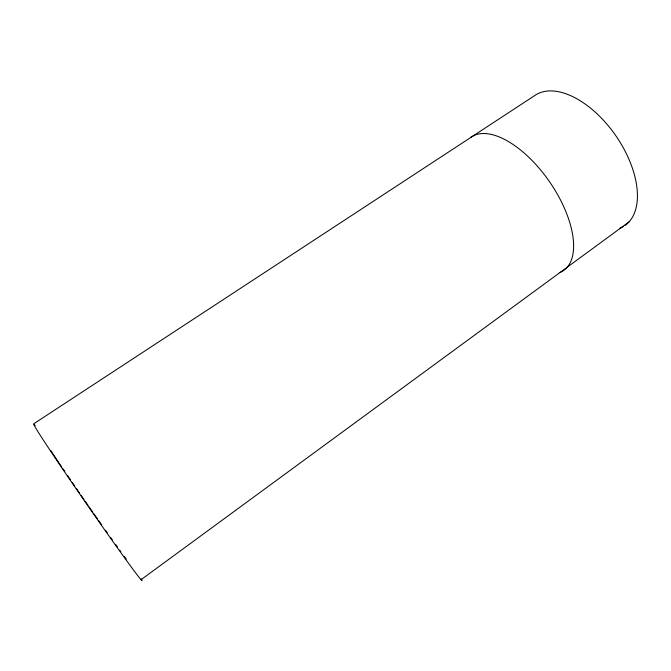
<?xml version="1.0" encoding="UTF-8"?>
<svg xmlns="http://www.w3.org/2000/svg" width="671" height="671" viewBox="0 0 671 671"><rect width="100%" height="100%" fill="white"/><g stroke="black" fill="none" stroke-linecap="round" stroke-linejoin="round"><path stroke-width="1.01" d="M141.187 579.593L629.062 221.875M33.55 423.913L534.116 95.961A79.111 43.766 55.3 0 1 615.215 134.854A79.111 43.766 55.3 0 1 625.12 225.381M623.359 226.521A79.111 43.766 55.3 0 1 619.601 228.333M141.338 578.905A94.955 1.963 55.3 0 1 83.917 500.088A94.955 1.963 55.3 0 1 35.219 425.649M470.606 137.563A81.124 38.977 55.3 0 1 551.562 184.735A81.124 38.977 55.3 0 1 559.799 272.527M126.265 559.027A79.363 1.644 55.3 0 1 124.395 556.519M120.797 551.612A79.363 1.644 55.3 0 1 119.715 550.128M117.417 546.957A79.363 1.644 55.3 0 1 115.597 544.433M112.527 540.147A79.363 1.644 55.3 0 1 110.841 537.79M107.31 532.824A79.363 1.644 55.3 0 1 105.473 530.233M101.732 524.932A79.363 1.644 55.3 0 1 98.83 520.813M97.647 519.128A79.363 1.644 55.3 0 1 94.041 513.978M92.833 512.25A79.363 1.644 55.3 0 1 89.201 507.041M88.052 505.38A79.363 1.644 55.3 0 1 85.15 501.203M83.984 499.518A79.363 1.644 55.3 0 1 81.082 495.324M79.363 492.824A79.363 1.644 55.3 0 1 76.544 488.723M74.707 486.047A79.363 1.644 55.3 0 1 72.283 482.508M70.489 479.882A79.363 1.644 55.3 0 1 67.578 475.613M64.802 471.512A79.363 1.644 55.3 0 1 62.915 468.719M61.682 466.89A79.363 1.644 55.3 0 1 50.669 450.342"/></g></svg>
